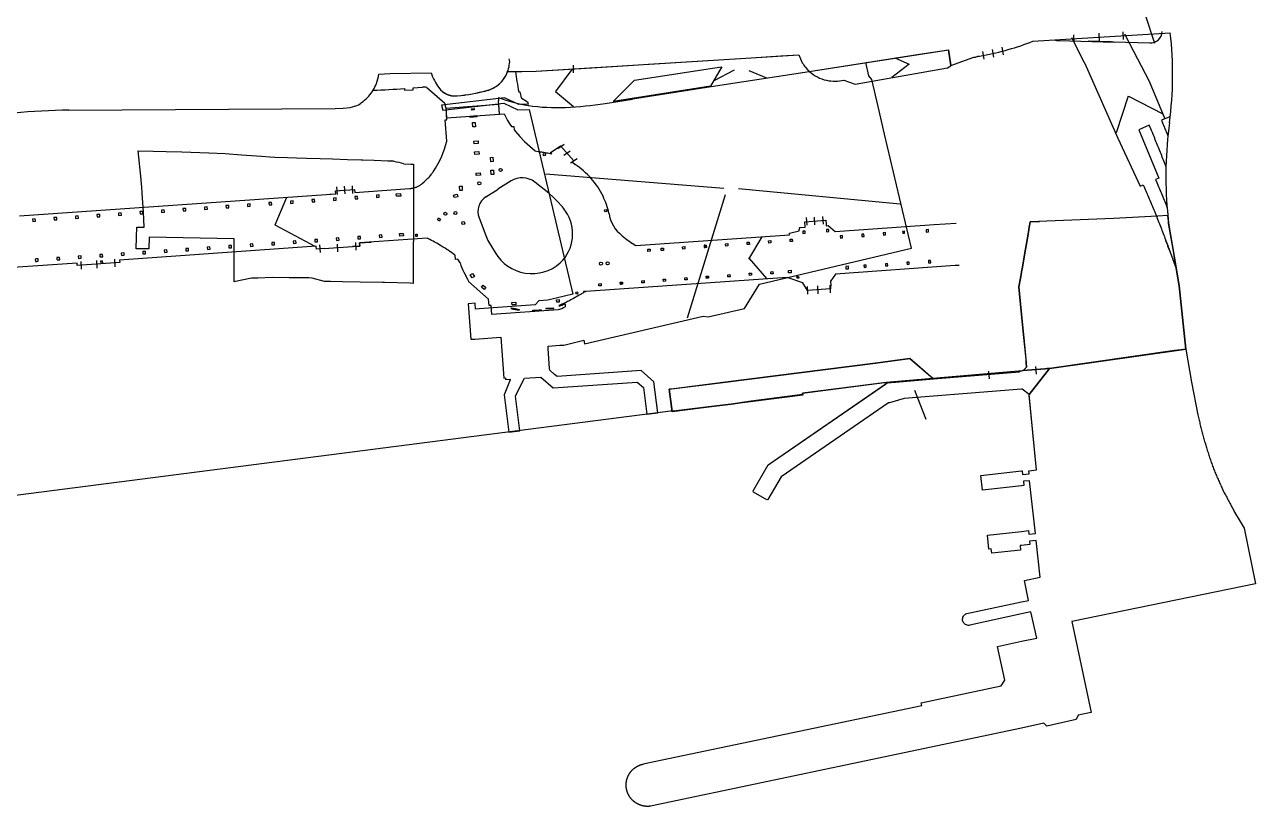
# Model space of a CAD drawing. Extents: x 833948 to 835387, y 817738 to 818666.
# Drawn here: x 834667 to 835387, y 817752 to 818209 of the extents above; entities that cross this region are included whole.
import ezdxf

# ---------------------------------------------------------------- set-up
doc = ezdxf.new("R2010")
doc.units = 0
doc.layers.add('KL6646D_Sht2_dgn', color=7, linetype='Continuous')

msp = doc.modelspace()

# ---------------------------------------------------------------- linework, layer by layer
at = {"layer": 'KL6646D_Sht2_dgn'}
for p, q in [((835322.45, 818214.32), (835327.7, 818198.25)), ((835256.69, 818199.4), (835337.02, 818204.42)), ((835280.86, 818198.7), (835280.59, 818203.19)), ((835295.69, 818199.58), (835295.41, 818204.08)), ((835309.69, 818200.48), (835309.41, 818204.97)), ((835125.91, 818181.81), (835207.27, 818194.47)), ((835207.27, 818194.47), (835208.7, 818185.32)), ((835228.25, 818189.01), (835227.45, 818193.44)), ((835228.25, 818189.01), (835227.45, 818193.44)), ((835233.85, 818190.13), (835233.05, 818194.56)), ((835239.4, 818191.46), (835238.6, 818195.89)), ((834966.12, 818181.87), (835091.81, 818189.75)), ((834988.05, 818181), (834987.98, 818185.5)), ((835091.81, 818189.75), (835119.69, 818191.56)), ((835119.69, 818191.56), (835121.8, 818186.83)), ((835184.29, 818185.97), (835174.09, 818178.18)), ((835184.44, 818185.82), (835176.18, 818189.54)), ((835208.7, 818185.32), (835222.08, 818190.19)), ((835222.08, 818190.19), (835227.49, 818191.16)), ((835224.88, 818190.69), (835222.31, 818189.75)), ((834874.1, 818180.14), (834880.69, 818180.54)), ((834880.69, 818180.54), (834904.74, 818180.91)), ((834949.4, 818181.61), (834966.12, 818181.87)), ((834977.57, 818170.05), (834987.11, 818182.81)), ((835023.76, 818176.59), (835070.56, 818183.87)), ((835073.01, 818181.53), (835068.02, 818173.1)), ((835082.03, 818182.44), (835070.1, 818176.2)), ((835070.56, 818183.87), (835074.79, 818184.53)), ((835074.79, 818184.53), (835073.01, 818181.53)), ((835090.47, 818182.37), (835100.79, 818178.04)), ((835011.14, 818164.25), (835023.76, 818176.59)), ((835068.02, 818173.1), (835011.14, 818164.25)), ((834977.52, 818170.04), (834987.89, 818161.34)), ((835312.43, 818167.25), (835305.35, 818145.81)), ((835312.57, 818167.27), (835332.67, 818156.97)), ((834692.89, 818159.06), (834848.63, 818160.1)), ((834848.63, 818160.1), (834853.23, 818160.2)), ((834853.23, 818160.2), (834857.28, 818160.66)), ((834857.28, 818160.66), (834861.21, 818161.75)), ((835332.52, 818153.56), (835336.63, 818155.22)), ((834978.79, 818136.77), (834982.53, 818139.27)), ((834982.31, 818132.8), (834986.06, 818135.3)), ((834986.31, 818128.33), (834990.05, 818130.83)), ((835075.93, 818113.22), (834971.81, 818121.59)), ((834849.95, 818109.82), (834849.65, 818114.31)), ((834854.4, 818110.13), (834854.11, 818114.62)), ((834859, 818110.44), (834858.7, 818114.93)), ((835084.42, 818113.22), (835179.1, 818104.25)), ((834813.51, 818092.1), (834820.36, 818108.22)), ((835076.68, 818109.65), (835054.56, 818037.37)), ((835335.35, 818100.17), (835335.99, 818092.92)), ((834813.23, 818092.1), (834836.64, 818079.64)), ((835124.55, 818091.74), (835124.28, 818096.23)), ((835129.12, 818092.06), (835128.86, 818096.55)), ((835134.16, 818092.4), (835133.89, 818096.89)), ((835335.99, 818092.92), (835339.29, 818073.77)), ((835090.57, 818071.99), (835098.29, 818084.97)), ((834839.93, 818075.76), (834839.71, 818080.26)), ((834850.13, 818076.28), (834849.91, 818080.77)), ((834860.9, 818077.21), (834860.68, 818081.7)), ((835335.55, 818079.7), (835340.45, 818066.55)), ((834673.33, 818070.6), (834674.03, 818070.65)), ((834674.83, 818072.11), (834673.93, 818072.05)), ((834687.35, 818072.99), (834685.85, 818072.88)), ((834685.95, 818071.49), (834687.44, 818071.59)), ((834700.21, 818066.12), (834699.99, 818070.61)), ((834709.36, 818066.76), (834709.14, 818071.25)), ((834719.92, 818067.49), (834719.7, 818071.98)), ((835090.67, 818072.28), (835100.91, 818060.73)), ((835339.29, 818073.77), (835342.22, 818056.39)), ((835125.11, 818051.4), (835124.89, 818055.9)), ((835131.16, 818051.76), (835130.94, 818056.26)), ((835138.3, 818052.28), (835138.08, 818056.77)), ((835342.22, 818056.39), (835346.04, 818019.36)), ((835346.04, 818019.36), (835266.28, 818008.06)), ((835343.07, 818018.94), (835344.26, 818019.11)), ((835344.26, 818019.11), (835346.04, 818019.36)), ((835266.28, 818008.06), (835343.07, 818018.94)), ((835343.07, 818018.94), (835339.46, 818018.43)), ((835266.28, 818008.06), (835170.78, 817999.88)), ((835231.34, 818002.02), (835230.91, 818006.5)), ((835258.79, 818004.71), (835258.37, 818009.19)), ((835170.78, 817999.88), (835121.93, 817993.58)), ((835122.01, 817992.7), (835091.93, 817988.81)), ((835121.93, 817993.58), (835122.01, 817992.7)), ((835194.28, 817978.21), (835187.59, 817995.12)), ((835046.28, 817983.19), (834552.24, 817919.53)), ((835046.36, 817982.99), (835046.28, 817983.19)), ((835071.87, 817986.22), (835046.36, 817982.99)), ((835080.29, 817987.08), (835071.87, 817986.22)), ((835091.93, 817988.81), (835080.29, 817987.08))]:
    msp.add_line(p, q, dxfattribs=at)
for points in [[(835304.47, 818198.63), (835271.73, 818199.75)], [(835279.26, 818201.62), (835286.47, 818187.4), (835287.81, 818184.77), (835287.81, 818184.77), (835287.82, 818184.74), (835287.83, 818184.72), (835287.83, 818184.72), (835306.39, 818142.81), (835319.34, 818114.61), (835321.25, 818115.43), (835321.6, 818114.6), (835322, 818113.69), (835322.39, 818112.78), (835322.78, 818111.86), (835323.17, 818110.95), (835323.52, 818110.13), (835323.56, 818110.03), (835323.95, 818109.12), (835324.33, 818108.2), (835324.72, 818107.28), (835325.1, 818106.37), (835325.48, 818105.45), (835325.87, 818104.53), (835326.25, 818103.61), (835326.62, 818102.69), (835327, 818101.77), (835327.38, 818100.85), (835327.75, 818099.93), (835328.12, 818099.01), (835328.5, 818098.09), (835328.87, 818097.16), (835329.24, 818096.24), (835329.6, 818095.32), (835329.97, 818094.39), (835330.34, 818093.47), (835330.7, 818092.54), (835331.06, 818091.62), (835331.42, 818090.69), (835331.78, 818089.76), (835332.14, 818088.83), (835332.5, 818087.91), (835332.85, 818086.98), (835333.21, 818086.05), (835333.56, 818085.12), (835333.91, 818084.19), (835334.26, 818083.26), (835334.61, 818082.33), (835334.96, 818081.4), (835335.31, 818080.46), (835335.49, 818079.97), (835335.65, 818079.53), (835336, 818078.6), (835336.34, 818077.67), (835336.48, 818077.28)], [(835288.9, 818199.65), (835302.37, 818199.19), (835303.96, 818199.13), (835325.08, 818198.41)], [(835310.17, 818203.68), (835313.07, 818198.19), (835324.66, 818176.16), (835333.86, 818154.11), (835331.82, 818153.24), (835332.68, 818151.2), (835333.07, 818150.27), (835333.46, 818149.34), (835333.62, 818148.96), (835333.85, 818148.42), (835334.23, 818147.49), (835334.62, 818146.56), (835335, 818145.63), (835335.38, 818144.7), (835335.61, 818144.15)], [(834910.57, 818170.7), (834910.7, 818170.58), (834910.85, 818170.44), (834911.01, 818170.3), (834911.16, 818170.17), (834911.32, 818170.03), (834911.49, 818169.9), (834911.65, 818169.78), (834911.82, 818169.66), (834911.99, 818169.54), (834912.16, 818169.42), (834912.33, 818169.3), (834912.51, 818169.19), (834912.68, 818169.08), (834912.86, 818168.98), (834913.04, 818168.88), (834913.23, 818168.78), (834913.41, 818168.68), (834913.6, 818168.59), (834913.78, 818168.5), (834913.97, 818168.42), (834914.16, 818168.33), (834914.35, 818168.25), (834914.55, 818168.18), (834914.74, 818168.11), (834914.94, 818168.04), (834915.08, 818167.99), (834915.08, 818167.99), (834915.21, 818167.95), (834915.41, 818167.89), (834915.61, 818167.83), (834915.81, 818167.77), (834915.87, 818167.76), (834916.07, 818167.71), (834916.28, 818167.66), (834916.48, 818167.62), (834916.68, 818167.58), (834916.89, 818167.55), (834917.09, 818167.52), (834917.3, 818167.49), (834917.5, 818167.47), (834917.71, 818167.44), (834917.92, 818167.43), (834918.12, 818167.41), (834918.25, 818167.41), (834918.38, 818167.4), (834918.45, 818167.4), (834918.65, 818167.4), (834918.73, 818167.4), (834918.8, 818167.4), (834919, 818167.4), (834919.21, 818167.4), (834919.42, 818167.41), (834919.62, 818167.42), (834919.83, 818167.44), (834920.03, 818167.46), (834922.12, 818167.7), (834924.2, 818167.97), (834925.02, 818168.09), (834926.75, 818168.36), (834928.82, 818168.71), (834930.88, 818169.1), (834932.77, 818169.49), (834934.01, 818169.77), (834934.27, 818169.82), (834934.98, 818169.99), (834936.31, 818170.31), (834937.24, 818170.54), (834937.54, 818170.62), (834937.83, 818170.71), (834938.13, 818170.79), (834938.42, 818170.89), (834938.71, 818170.99), (834938.99, 818171.09), (834939.28, 818171.2), (834939.56, 818171.31), (834939.84, 818171.43), (834940.12, 818171.55), (834940.4, 818171.68), (834940.68, 818171.81), (834940.83, 818171.89), (834940.98, 818171.97), (834941.25, 818172.11), (834941.52, 818172.26), (834941.78, 818172.41), (834942.04, 818172.57), (834942.3, 818172.73), (834942.56, 818172.9), (834942.7, 818172.99), (834942.95, 818173.16), (834943.2, 818173.34), (834943.45, 818173.52), (834943.69, 818173.71), (834943.93, 818173.9), (834944.16, 818174.09), (834944.39, 818174.29), (834944.62, 818174.49), (834944.85, 818174.7), (834945.07, 818174.91), (834945.29, 818175.12), (834945.5, 818175.34), (834945.71, 818175.56), (834945.92, 818175.79), (834946.12, 818176.02), (834946.32, 818176.25), (834946.51, 818176.49), (834946.7, 818176.72), (834946.89, 818176.97), (834947.07, 818177.21), (834947.25, 818177.46), (834947.42, 818177.71), (834947.59, 818177.97), (834947.76, 818178.22), (834947.91, 818178.48), (834948.07, 818178.75), (834948.22, 818179.01), (834948.37, 818179.28), (834948.51, 818179.55), (834948.58, 818179.69), (834948.71, 818179.97), (834948.84, 818180.24), (834948.96, 818180.52), (834949.08, 818180.8), (834949.2, 818181.09), (834949.25, 818181.22), (834949.25, 818181.23), (834949.4, 818181.61), (834949.4, 818181.62), (834951.48, 818181.65), (834966.12, 818181.87), (834998.71, 818183.92), (835031.94, 818186), (835091.81, 818189.75), (835109.16, 818190.8), (835119.69, 818191.56), (835121.8, 818186.83), (835122, 818186.51), (835122.21, 818186.18), (835122.42, 818185.86), (835122.64, 818185.54), (835122.86, 818185.22), (835123.09, 818184.91), (835123.32, 818184.61), (835123.33, 818184.59), (835123.51, 818184.37), (835123.57, 818184.29), (835123.81, 818184), (835124.06, 818183.7), (835124.31, 818183.41), (835124.36, 818183.37), (835124.55, 818183.16), (835124.74, 818182.95), (835125.01, 818182.68), (835125.18, 818182.5), (835125.45, 818182.23), (835125.73, 818181.97), (835125.91, 818181.81), (835163.02, 818187.59), (835190.26, 818191.82), (835207.27, 818194.47), (835208.7, 818185.32)], [(835146.15, 818176.66), (835152.67, 818174.27), (835206.81, 818183.93), (835208.75, 818185.02), (835208.7, 818185.32), (835208.7, 818185.32), (835207.28, 818194.41)], [(834957.29, 818166.37), (834961.06, 818164.03), (834961.41, 818162.55), (834956.07, 818162.33), (834947.7, 818166.29), (834910.78, 818162.09), (834911.53, 818159.15), (834947.19, 818163.21), (834955.46, 818159.3), (834962.11, 818159.58), (834987.59, 818051.45), (834972.95, 818047.99), (834967.66, 818047.62), (834965.52, 818045.17), (834932.91, 818042.89), (834930.7, 818042.74), (834930.46, 818046.13), (834926.47, 818045.85), (834927.92, 818025.1), (834930.32, 818025.17), (834945.49, 818026.23), (834947.15, 818002.43), (834948.15, 818002.5), (834948.22, 818001.51), (834951, 818001.7), (834950.89, 818001.44), (834947.37, 817992.68), (834950.15, 817970.8), (834956.6, 817971.63), (834954.03, 817991.84), (834957.27, 817998.19), (834959.36, 818002.29), (834968.85, 818002.95), (834976.13, 817996.61), (835025.23, 818000.05), (835028.9, 817996.86), (835030.88, 817981.2), (835037.33, 817982.03), (835035.04, 818000.14), (835027.47, 818006.73), (834978.36, 818003.29), (834976.95, 818004.52), (834974.09, 818007.01), (834974.01, 818008.08), (834973.19, 818019.76), (834973.1, 818021.09), (834979.94, 818021.57), (834981.44, 818021.67), (834982.26, 818021.73), (834993.95, 818024.48), (834994.45, 818022.35), (835063.74, 818038.68), (835066.74, 818038.16), (835087.94, 818043.15), (835096.71, 818057.33), (835185.69, 818078.3), (835169.94, 818145.15), (835166.16, 818161.19), (835162.44, 818176.96), (835160.74, 818179.26), (835158.93, 818186.95)], [(834954.02, 818181.68), (834954.02, 818181.68)], [(835006.51, 818163.02), (835022.53, 818165.52), (835022.49, 818165.71), (835068.48, 818172.87), (835125.91, 818181.81)], [(834889.15, 818171.74), (834889.22, 818170.75), (834894.21, 818171.08), (834894.14, 818172.08), (834899.65, 818172.47)], [(834902.27, 818172.4), (834912.82, 818163.24)], [(835146.15, 818176.66), (835146.18, 818176.64)], [(834913.26, 818160.65), (834913.66, 818154.63), (834944.7, 818156.69), (834944.18, 818164.47)], [(834955.92, 818169.78), (834956.6, 818169.91)], [(834663.92, 818097.31), (834848.95, 818110.25), (834848.82, 818111.99), (834859.9, 818112.77), (834860.02, 818111.02), (834892.15, 818113.27), (834892.54, 818113.3), (834893.06, 818113.36), (834893.3, 818113.39), (834893.84, 818113.48), (834894.2, 818113.56), (834894.5, 818113.63), (834894.86, 818113.73), (834895.29, 818113.85), (834895.74, 818114), (834896.13, 818114.15), (834896.37, 818114.25), (834896.77, 818114.43), (834897.2, 818114.63), (834897.52, 818114.8), (834897.84, 818114.98), (834898.08, 818115.12), (834898.42, 818115.33), (834898.75, 818115.55), (834899.15, 818115.84), (834899.17, 818115.85), (834899.55, 818116.15), (834900.74, 818117.17), (834902.09, 818118.57), (834902.87, 818119.33), (834903.29, 818119.76), (834903.69, 818120.2), (834904.09, 818120.65), (834904.48, 818121.11), (834904.86, 818121.58), (834905.22, 818122.05), (834905.65, 818122.62), (834906, 818123.11), (834906.3, 818123.55), (834906.75, 818124.23), (834907.32, 818125.19), (834908.91, 818127.86), (834910.72, 818131.57), (834911.83, 818134.32), (834912.51, 818136.27), (834913.16, 818138.42), (834913.83, 818141), (834912.97, 818153.36), (834913.96, 818153.43), (834913.45, 818160.26), (834944.11, 818162.53), (834944.5, 818156.68), (834947.39, 818156.88), (834949.4, 818153.14), (834950.76, 818150.97), (834951.81, 818149.47), (834953.06, 818149.55), (834953.19, 818147.64), (834954.01, 818146.61), (834956.59, 818143.66), (834959.41, 818140.78), (834962.42, 818138), (834965.52, 818135.4), (834967.24, 818134.87), (834967.72, 818134.82), (834968.55, 818134.74), (834969.31, 818134.65), (834969.88, 818134.57), (834970.66, 818134.45), (834971.36, 818134.34), (834972.07, 818134.21), (834972.83, 818134.05), (834973.47, 818133.92), (834974.35, 818133.72), (834975.14, 818133.52), (834975.24, 818134.01), (834974.8, 818134.12), (834974.42, 818134.21), (834980.43, 818138.22), (834988.24, 818129.53), (834987.47, 818128.65), (834988.93, 818127.38)], [(834961.56, 818161.93), (834961.58, 818161.82)], [(835334.5, 818126.1), (835334.16, 818126.99), (835333.8, 818127.92), (835333.44, 818128.84), (835333.07, 818129.77), (835332.71, 818130.7), (835332.35, 818131.62), (835331.98, 818132.55), (835331.61, 818133.47), (835331.25, 818134.4), (835330.88, 818135.32), (835330.51, 818136.25), (835330.13, 818137.17), (835329.76, 818138.09), (835329.39, 818139.01), (835329.01, 818139.94), (835328.64, 818140.86), (835328.26, 818141.78), (835327.88, 818142.7), (835327.5, 818143.62), (835327.12, 818144.54), (835326.74, 818145.46), (835326.52, 818145.99), (835326.36, 818146.38), (835325.97, 818147.29), (835325.59, 818148.21), (835324.73, 818150.24), (835318.66, 818147.66), (835330.35, 818119.36), (835328.31, 818118.49), (835329.07, 818116.74), (835329.47, 818115.81), (835329.86, 818114.89), (835330.26, 818113.96), (835330.61, 818113.13), (835330.65, 818113.04), (835331.04, 818112.11), (835331.43, 818111.19), (835331.82, 818110.26), (835332.21, 818109.33), (835332.6, 818108.4), (835332.98, 818107.48), (835333.36, 818106.55), (835333.75, 818105.62), (835334.13, 818104.69), (835334.51, 818103.76), (835334.89, 818102.82), (835335.23, 818101.97)], [(834735.45, 818114.7), (834735.39, 818115.71), (834735.2, 818118.6), (834733.47, 818135.27), (834742.08, 818135.05), (834749.67, 818134.85), (834758.84, 818134.65), (834774.66, 818134.21), (834784.22, 818133.66), (834793.81, 818132.96), (834805.6, 818132.1), (834810.44, 818131.82), (834813.38, 818131.67), (834820.73, 818131.44), (834826.08, 818131.24), (834831.88, 818131.05), (834839.84, 818130.79), (834847.05, 818130.58), (834855.79, 818130.28), (834863.79, 818130.03), (834864.75, 818130), (834871.33, 818129.79), (834879.38, 818129.53), (834881.29, 818129.44)], [(834888.78, 818127.63), (834892.92, 818127.59), (834894.5, 818127.57), (834894.5, 818127.57), (834894.44, 818106.56), (834894.29, 818057.78), (834892.41, 818057.83), (834877.52, 818058.21), (834876.35, 818058.24), (834863.3, 818058.57), (834852.88, 818058.75), (834845.88, 818058.86), (834845.88, 818058.86), (834842.45, 818058.92), (834835.16, 818060.76), (834833.25, 818061.01), (834822.46, 818061.1), (834821.78, 818061.11)], [(834821.78, 818061.11), (834811.68, 818061.2), (834803.45, 818060.89), (834802.45, 818060.88), (834799.6, 818060.87), (834790.33, 818058.8), (834789.48, 818058.78), (834789.48, 818059.15), (834789.52, 818083.82), (834739.79, 818084.74), (834739.65, 818077.9), (834732.27, 818078.05), (834732.41, 818084.88), (834732.51, 818090.69), (834736.99, 818090.71), (834736.41, 818099.62), (834735.73, 818110.29), (834735.45, 818114.7)], [(834951.51, 818117.75), (834943.73, 818112.87), (834943.84, 818112.7), (834936.78, 818108.27), (834936.68, 818108.44)], [(834980.85, 818103.29), (834979, 818105.34), (834976.06, 818108.25), (834973.58, 818110.48), (834965.29, 818117.02)], [(834845.55, 818110.01), (834848.95, 818110.25), (834848.82, 818111.99), (834853.23, 818112.3)], [(834932.73, 818096.17), (834936.66, 818085.77), (834937.93, 818082.87), (834942.15, 818075.76)], [(835020.3, 818082.6), (835022.18, 818081.33), (835022.21, 818081.39), (835024.48, 818079.97), (835114.39, 818086.25), (835114.35, 818087.22), (835119.96, 818088.55), (835119.89, 818089.59), (835120.29, 818089.62), (835120.23, 818090.42), (835123.43, 818090.64), (835123.2, 818093.88), (835135.57, 818094.75), (835135.72, 818092.55), (835135.8, 818091.51), (835136.93, 818091.59), (835141.07, 818088.12), (835198.84, 818092.15), (835211.87, 818093.07)], [(835329.5, 818097.1), (835303.9, 818095.81), (835255.05, 818093.76), (835254.68, 818091.44), (835254.56, 818090.78), (835254.31, 818089.34), (835253.61, 818085.41), (835252.29, 818077.8), (835250.29, 818066.37), (835250, 818064.54), (835249.94, 818064.14), (835249.33, 818060.85), (835248.37, 818055.7), (835248.78, 818051.67), (835250, 818039.53), (835251.17, 818027.86), (835252.82, 818011.51), (835252.9, 818008.75), (835251.01, 818006.82), (835263.59, 818007.84), (835266.28, 818008.06), (835266.41, 818008.08), (835336, 818017.93), (835343.07, 818018.94), (835343.07, 818018.94), (835343.79, 818019.04), (835344.23, 818019.1), (835346.04, 818019.36), (835346.04, 818019.36), (835342.22, 818056.39), (835339.29, 818073.77), (835339.19, 818074.36), (835336, 818092.92), (835335.9, 818093.99), (835335.73, 818095.9), (835335.65, 818097.32), (835335.64, 818097.41)], [(835254.28, 818089.17), (835254.31, 818089.34), (835254.56, 818090.78), (835254.68, 818091.44), (835255.05, 818093.76), (835260.46, 818093.99)], [(835335.64, 818097.41), (835335.64, 818097.41), (835335.62, 818097.4), (835329.5, 818097.1)], [(835329.55, 818096.67), (835329.5, 818097.1)], [(834902.33, 818084.21), (834862.83, 818081.45), (834862.96, 818079.58), (834858.8, 818079.29), (834858.82, 818079.09), (834842.25, 818077.94), (834842.24, 818078.13), (834837.63, 818077.81), (834837.51, 818079.48), (834722.54, 818071.44), (834722.65, 818069.92), (834697.75, 818068.18), (834697.64, 818069.7), (834645.68, 818066.07), (834645.41, 818069.94)], [(834921.62, 818069.71), (834920.35, 818071.87), (834918.9, 818071.76), (834918.72, 818074.38), (834918.33, 818074.57), (834917.65, 818075.07), (834916.71, 818075.75), (834915.64, 818076.5), (834914.73, 818077.12), (834913.99, 818077.61), (834912.93, 818078.3), (834912.23, 818078.74), (834911.43, 818079.24), (834910.19, 818079.99), (834909.27, 818080.53), (834908.4, 818081.02), (834908.06, 818081.23), (834908.05, 818081.22), (834907.64, 818081.45), (834906.66, 818081.98), (834905.85, 818082.41), (834904.88, 818082.91), (834903.91, 818083.4), (834902.33, 818084.21)], [(835252.63, 818013.39), (835251.17, 818027.86), (835250, 818039.53), (835248.78, 818051.67), (835248.37, 818055.7), (835249.33, 818060.85), (835249.94, 818064.14), (835250, 818064.54), (835250.29, 818066.37), (835252.29, 818077.8), (835253.61, 818085.41), (835254.28, 818089.17)], [(834859.14, 818079.32), (834862.96, 818079.58), (834862.83, 818081.45), (834869.56, 818081.92)], [(835336.48, 818077.28), (835336.34, 818077.67), (835336, 818078.6), (835335.65, 818079.53), (835335.49, 818079.97), (835335.31, 818080.46), (835334.96, 818081.4), (835334.61, 818082.33), (835334.46, 818082.73)], [(834673.93, 818072.05), (834673.23, 818072), (834673.33, 818070.6)], [(834674.03, 818070.65), (834674.92, 818070.72), (834674.83, 818072.11)], [(834685.85, 818072.88), (834685.8, 818072.88), (834685.9, 818071.48)], [(834687.44, 818071.59), (834687.49, 818071.59), (834687.4, 818072.99), (834687.35, 818072.99)], [(835213.6, 818068.33), (835211.11, 818068.15), (835141.26, 818063.27), (835138.43, 818059.31), (835138.25, 818059.3), (835138.46, 818056.31), (835138.26, 818056.29), (835138.38, 818054.55), (835124.93, 818053.61), (835122.12, 818058.17), (835113.04, 818061.3), (834995.25, 818053.06), (834994.66, 818052.73), (834994.63, 818053.12), (834993.83, 818053.06), (834993.88, 818052.31), (834991.28, 818050.86), (834987.92, 818049), (834987.52, 818048.78), (834987.11, 818048.53), (834986.49, 818048.17), (834985.82, 818047.79), (834985.18, 818047.45), (834984.51, 818047.1), (834983.83, 818046.76), (834983.13, 818046.43), (834982.44, 818046.11), (834981.73, 818045.8), (834981.13, 818045.54), (834980.43, 818045.26), (834979.47, 818044.89), (834979.64, 818044.43)], [(834979.03, 818042.4), (834940.19, 818039.57), (834939.82, 818044.92), (834938.63, 818044.84), (834938.37, 818048.51), (834926.62, 818058.98)], [(834951.5, 818043.57), (834951.4, 818043.08)], [(834956.3, 818042.06), (834956.4, 818042.55)], [(834964.16, 818041.53), (834964.13, 818042.03)], [(834969.12, 818042.38), (834969.15, 818041.88)], [(834983.06, 818045.84), (834983.19, 818044.03)], [(835346.04, 818019.36), (835349.49, 818000), (835353.18, 817980.81), (835353.35, 817980.06), (835353.52, 817979.32), (835353.69, 817978.58), (835353.86, 817977.84), (835354.03, 817977.1), (835354.21, 817976.36), (835354.39, 817975.62), (835354.57, 817974.88), (835354.75, 817974.14), (835354.94, 817973.4), (835355.12, 817972.66), (835355.31, 817971.93), (835355.5, 817971.19), (835355.7, 817970.46), (835355.89, 817969.72), (835356.09, 817968.99), (835356.29, 817968.25), (835356.49, 817967.52), (835356.7, 817966.79), (835356.91, 817966.05), (835357.12, 817965.32), (835357.33, 817964.59), (835357.74, 817963.19), (835357.95, 817962.46), (835358.17, 817961.73), (835358.39, 817961), (835358.62, 817960.27), (835358.85, 817959.55), (835359.08, 817958.82), (835359.31, 817958.1), (835359.54, 817957.37), (835359.78, 817956.65), (835360.02, 817955.93), (835360.27, 817955.21), (835360.52, 817954.49), (835360.77, 817953.77), (835361.02, 817953.05), (835361.27, 817952.34), (835361.53, 817951.62), (835361.79, 817950.91), (835362.06, 817950.19), (835362.32, 817949.48), (835362.84, 817948.13), (835363.13, 817947.42), (835363.42, 817946.72), (835363.71, 817946.02), (835364.01, 817945.32), (835364.31, 817944.62), (835364.61, 817943.92), (835364.92, 817943.22), (835365.22, 817942.53), (835365.53, 817941.83), (835365.84, 817941.14), (835366.16, 817940.44), (835366.48, 817939.75), (835366.8, 817939.06), (835367.12, 817938.37), (835367.44, 817937.68), (835367.77, 817936.99), (835368.23, 817936.03), (835368.58, 817935.36), (835368.93, 817934.68), (835369.28, 817934.01), (835369.64, 817933.33), (835369.99, 817932.66), (835370.35, 817931.99), (835370.7, 817931.31), (835371.06, 817930.64), (835371.42, 817929.97), (835371.78, 817929.3), (835372.14, 817928.63), (835372.5, 817927.96), (835372.86, 817927.29), (835373.23, 817926.62), (835373.59, 817925.95), (835373.96, 817925.29), (835374.64, 817924.04), (835377.95, 817918.5), (835380.22, 817914.68), (835386.78, 817881.95), (835279.48, 817859.96), (835290.65, 817806.8), (835283.22, 817805.26), (835282.06, 817802.62), (835264.76, 817798.84), (835263.08, 817800.49), (835250, 817797.7), (835032.94, 817751.97), (835032.82, 817751.96), (835032.71, 817751.95), (835032.59, 817751.93), (835032.48, 817751.92), (835032.36, 817751.91), (835032.24, 817751.9), (835032.13, 817751.89), (835032.01, 817751.89), (835031.89, 817751.88), (835031.78, 817751.88), (835031.66, 817751.87), (835031.55, 817751.87), (835031.43, 817751.87), (835031.31, 817751.87), (835031.2, 817751.87), (835031.08, 817751.87), (835030.96, 817751.87), (835030.85, 817751.87), (835030.73, 817751.88), (835030.62, 817751.88), (835030.5, 817751.89), (835030.38, 817751.9), (835030.27, 817751.91), (835030.15, 817751.92), (835030.04, 817751.93), (835029.92, 817751.94), (835029.8, 817751.96), (835029.69, 817751.97), (835029.57, 817751.98), (835029.46, 817752), (835029.34, 817752.02), (835029.23, 817752.04), (835029.11, 817752.06), (835029, 817752.08), (835028.89, 817752.1), (835028.77, 817752.12), (835028.66, 817752.15), (835028.54, 817752.17), (835028.43, 817752.2), (835028.32, 817752.22), (835028.2, 817752.25), (835028.09, 817752.28), (835027.98, 817752.31), (835027.87, 817752.34), (835027.75, 817752.38), (835027.64, 817752.41), (835027.53, 817752.45), (835027.42, 817752.48), (835027.31, 817752.52), (835027.2, 817752.55), (835027.09, 817752.59), (835026.98, 817752.63), (835026.87, 817752.67), (835026.77, 817752.71), (835026.66, 817752.76), (835026.55, 817752.8), (835026.44, 817752.85), (835026.33, 817752.89), (835026.23, 817752.94), (835026.12, 817752.98), (835026.02, 817753.03), (835025.91, 817753.08), (835025.8, 817753.13), (835025.7, 817753.19), (835025.6, 817753.24), (835025.49, 817753.29), (835025.39, 817753.35), (835025.29, 817753.4), (835025.19, 817753.46), (835025.09, 817753.51), (835024.98, 817753.57), (835024.88, 817753.63), (835024.79, 817753.69), (835024.68, 817753.75), (835024.59, 817753.81), (835024.49, 817753.88), (835024.39, 817753.94), (835024.29, 817754), (835024.2, 817754.07), (835024.1, 817754.14), (835024.01, 817754.2), (835023.91, 817754.27), (835023.82, 817754.34), (835023.73, 817754.41), (835023.63, 817754.48), (835023.54, 817754.55), (835023.45, 817754.63), (835023.36, 817754.7), (835023.27, 817754.77), (835023.18, 817754.85), (835023.09, 817754.92), (835023.01, 817755), (835022.92, 817755.08), (835022.83, 817755.15), (835022.75, 817755.23), (835022.66, 817755.31), (835022.58, 817755.39), (835022.5, 817755.47), (835022.41, 817755.56), (835022.33, 817755.64), (835022.25, 817755.72), (835022.17, 817755.81), (835022.09, 817755.89), (835022.01, 817755.98), (835021.93, 817756.06), (835021.86, 817756.15), (835021.78, 817756.24), (835021.71, 817756.33), (835021.63, 817756.42), (835021.56, 817756.51), (835021.49, 817756.6), (835021.41, 817756.69), (835021.34, 817756.78), (835021.27, 817756.88), (835021.2, 817756.97), (835021.14, 817757.06), (835021.07, 817757.16), (835021, 817757.25), (835020.93, 817757.35), (835020.87, 817757.45), (835020.8, 817757.54), (835020.74, 817757.64), (835020.68, 817757.74), (835020.62, 817757.84), (835020.56, 817757.94), (835020.5, 817758.04), (835020.44, 817758.14), (835020.38, 817758.24), (835020.33, 817758.34), (835020.27, 817758.44), (835020.22, 817758.54), (835020.16, 817758.65), (835020.11, 817758.75), (835020.06, 817758.85), (835020.01, 817758.96), (835019.96, 817759.06), (835019.91, 817759.17), (835019.86, 817759.27), (835019.81, 817759.38), (835019.77, 817759.49), (835019.72, 817759.59), (835019.68, 817759.7), (835019.64, 817759.81), (835019.59, 817759.92), (835019.55, 817760.03), (835019.52, 817760.14), (835019.48, 817760.25), (835019.44, 817760.36), (835019.4, 817760.47), (835019.36, 817760.58), (835019.33, 817760.69), (835019.3, 817760.8), (835019.26, 817760.91), (835019.23, 817761.02), (835019.2, 817761.13), (835019.17, 817761.25), (835019.14, 817761.36), (835019.12, 817761.47), (835019.09, 817761.59), (835019.06, 817761.7), (835019.04, 817761.81), (835019.02, 817761.93), (835018.99, 817762.04), (835018.97, 817762.15), (835018.95, 817762.27), (835018.93, 817762.38), (835018.91, 817762.5), (835018.9, 817762.61), (835018.88, 817762.73), (835018.87, 817762.84), (835018.86, 817762.96), (835018.84, 817763.07), (835018.83, 817763.19), (835018.82, 817763.3), (835018.81, 817763.42), (835018.8, 817763.54), (835018.8, 817763.65), (835018.79, 817763.77), (835018.79, 817763.88), (835018.78, 817764), (835018.78, 817764.12), (835018.78, 817764.23), (835018.77, 817764.35), (835018.78, 817764.46), (835018.78, 817764.58), (835018.78, 817764.7), (835018.78, 817764.81), (835018.79, 817764.93), (835018.79, 817765.05), (835018.8, 817765.16), (835018.81, 817765.28), (835018.82, 817765.39), (835018.83, 817765.51), (835018.84, 817765.63), (835018.85, 817765.74), (835018.86, 817765.86), (835018.88, 817765.97), (835018.89, 817766.09), (835018.91, 817766.2), (835018.93, 817766.32), (835018.95, 817766.43), (835018.97, 817766.54), (835018.99, 817766.66), (835019.01, 817766.77), (835019.03, 817766.89), (835019.05, 817767), (835019.08, 817767.12), (835019.11, 817767.23), (835019.14, 817767.34), (835019.16, 817767.45), (835019.19, 817767.57), (835019.22, 817767.68), (835019.25, 817767.79), (835019.29, 817767.9), (835019.32, 817768.01), (835019.36, 817768.12), (835019.39, 817768.23), (835019.43, 817768.34), (835019.46, 817768.46), (835019.5, 817768.56), (835019.54, 817768.67), (835019.58, 817768.78), (835019.63, 817768.89), (835019.67, 817769), (835019.71, 817769.11), (835019.75, 817769.21), (835019.8, 817769.32), (835019.85, 817769.43), (835019.89, 817769.53), (835019.95, 817769.64), (835019.99, 817769.74), (835020.04, 817769.85), (835020.1, 817769.95), (835020.15, 817770.05), (835020.2, 817770.16), (835020.26, 817770.26), (835020.31, 817770.36), (835020.37, 817770.46), (835020.43, 817770.57), (835020.48, 817770.67), (835020.54, 817770.77), (835020.6, 817770.87), (835020.66, 817770.96), (835020.73, 817771.06), (835020.79, 817771.16), (835020.85, 817771.26), (835020.92, 817771.36), (835020.98, 817771.45), (835021.05, 817771.55), (835021.12, 817771.64), (835021.18, 817771.73), (835021.25, 817771.83), (835021.32, 817771.92), (835021.39, 817772.01), (835021.46, 817772.11), (835021.54, 817772.2), (835021.61, 817772.29), (835021.69, 817772.38), (835021.76, 817772.46), (835021.84, 817772.55), (835021.91, 817772.64), (835021.99, 817772.73), (835022.07, 817772.81), (835022.15, 817772.9), (835022.23, 817772.98), (835022.31, 817773.07), (835022.39, 817773.15), (835022.47, 817773.23), (835022.55, 817773.31), (835022.64, 817773.39), (835022.72, 817773.47), (835022.81, 817773.55), (835022.89, 817773.63), (835022.98, 817773.71), (835023.07, 817773.79), (835023.16, 817773.86), (835023.25, 817773.94), (835023.34, 817774.01), (835023.43, 817774.08), (835023.52, 817774.16), (835023.61, 817774.23), (835023.7, 817774.3), (835023.79, 817774.37), (835023.89, 817774.44), (835023.98, 817774.51), (835024.07, 817774.57), (835024.17, 817774.64), (835024.27, 817774.71), (835024.36, 817774.77), (835024.46, 817774.83), (835024.56, 817774.9), (835024.66, 817774.96), (835024.75, 817775.02), (835024.86, 817775.08), (835024.95, 817775.14), (835025.05, 817775.2), (835025.16, 817775.26), (835025.26, 817775.31), (835025.36, 817775.37), (835025.46, 817775.42), (835025.57, 817775.47), (835025.67, 817775.53), (835025.77, 817775.58), (835025.88, 817775.63), (835025.98, 817775.68), (835026.09, 817775.73), (835026.2, 817775.78), (835026.3, 817775.82), (835026.41, 817775.87), (835026.52, 817775.91), (835026.63, 817775.96), (835026.73, 817776), (835026.84, 817776.04), (835026.95, 817776.08), (835027.06, 817776.12), (835027.17, 817776.16), (835027.28, 817776.2), (835027.39, 817776.24), (835027.5, 817776.27), (835027.61, 817776.31), (835027.72, 817776.34), (835027.84, 817776.37), (835027.95, 817776.4), (835028.06, 817776.43), (835028.17, 817776.46), (835028.29, 817776.49), (835028.4, 817776.52), (835028.51, 817776.54), (835028.63, 817776.57), (835028.81, 817776.61), (835029.65, 817776.88), (835030.69, 817777.13), (835031.41, 817777.25), (835191.62, 817810.88), (835191.29, 817812.36), (835238.04, 817822.31), (835240.17, 817825.75), (835235.88, 817845.44), (835250, 817848.44), (835258.9, 817850.25), (835255.54, 817865.71), (835250, 817864.47), (835219.75, 817857.81), (835219.25, 817857.75), (835218.74, 817857.76), (835218.24, 817857.84), (835217.76, 817857.99), (835217.3, 817858.21), (835216.88, 817858.49), (835216.5, 817858.83), (835216.18, 817859.22), (835215.91, 817859.66), (835215.71, 817860.12), (835215.58, 817860.61), (835215.52, 817861.12), (835215.53, 817861.62), (835215.61, 817862.12), (835215.77, 817862.61), (835215.99, 817863.06), (835216.28, 817863.48), (835216.62, 817863.86), (835217.01, 817864.18), (835217.45, 817864.44), (835217.94, 817864.65), (835250, 817871.5), (835254.05, 817872.39), (835251.74, 817883.98), (835260.83, 817885.89), (835258.52, 817907.35), (835254.73, 817906.99), (835254.95, 817905.04), (835250, 817904.48), (835249.3, 817904.38), (835249.48, 817901.72), (835232.59, 817899.89), (835232.27, 817902.48), (835230.93, 817902.37), (835230.04, 817910.54), (835250, 817912.72), (835254.05, 817913.15), (835254.24, 817911.19), (835258.11, 817911.46), (835254.73, 817942.38), (835251.16, 817942), (835251.43, 817939.48), (835250, 817939.36), (835227.24, 817936.89), (835226.3, 817945.45), (835250, 817948.07), (835250.45, 817948.11), (835250.66, 817945.95), (835254.4, 817946.37), (835254.22, 817948.09), (835258.82, 817948.69), (835254.52, 817992.41)], [(835251.01, 818006.82), (835252.9, 818008.75), (835252.82, 818011.51), (835252.63, 818013.39)], [(835339.46, 818018.43), (835266.41, 818008.08), (835266.28, 818008.06), (835265.08, 818007.96)], [(835266.28, 818008.06), (835260.07, 818000), (835254.49, 817992.7), (835250.38, 817995.98), (835250, 817995.96), (835181.31, 817990.45), (835172.75, 817987.96), (835172.28, 817987.82), (835109.41, 817944.66), (835101.72, 817931.35), (835101.04, 817931.17), (835093.25, 817935.67), (835093.06, 817936.35), (835101.88, 817951.62), (835170.41, 817998.92)], [(835265.08, 818007.96), (835263.59, 818007.84), (835251.01, 818006.82)], [(835254.52, 817992.41), (835254.49, 817992.7), (835260.07, 818000), (835266.28, 818008.06)]]:
    msp.add_lwpolyline(points, dxfattribs=at)
for points in [[(834927.42, 818155.68), (834931.41, 818155.96), (834931.47, 818155.16), (834927.48, 818154.88)], [(834929.82, 818160.01), (834929.87, 818159.22), (834928.48, 818159.12), (834928.42, 818159.92)], [(834928.94, 818151.82), (834930.43, 818151.92), (834930.61, 818149.43), (834929.11, 818149.32)], [(834932.19, 818141.15), (834932.29, 818139.66), (834929.8, 818139.48), (834929.69, 818140.98)], [(834932.62, 818134.92), (834932.73, 818133.42), (834930.23, 818133.25), (834930.13, 818134.74)], [(834939.38, 818131.43), (834940.88, 818131.54), (834941.05, 818129.04), (834939.56, 818128.94)], [(834933.49, 818122.5), (834933.6, 818121), (834931.1, 818120.83), (834931, 818122.32)], [(834939.71, 818123.94), (834941.2, 818124.04), (834941.38, 818121.55), (834939.88, 818121.44)], [(834921.28, 818114.55), (834922.78, 818114.65), (834922.95, 818112.16), (834921.46, 818112.05)], [(834822.52, 818104.54), (834824.12, 818104.65), (834824.02, 818106.05), (834822.43, 818105.94)], [(834835.09, 818105.42), (834836.69, 818105.53), (834836.59, 818106.93), (834835, 818106.82)], [(834847.66, 818106.3), (834849.26, 818106.41), (834849.16, 818107.81), (834847.57, 818107.7)], [(834860.23, 818107.18), (834861.83, 818107.29), (834861.73, 818108.69), (834860.14, 818108.57)], [(834872.8, 818108.06), (834874.4, 818108.17), (834874.3, 818109.56), (834872.7, 818109.45)], [(834886.82, 818110.39), (834886.93, 818108.89), (834884.43, 818108.72), (834884.33, 818110.22)], [(834919.98, 818109.88), (834920.26, 818108.41), (834918.11, 818107.99), (834917.82, 818109.46)], [(834721.97, 818097.51), (834723.57, 818097.62), (834723.47, 818099.02), (834721.87, 818098.91)], [(834734.54, 818098.39), (834736.14, 818098.5), (834736.04, 818099.9), (834734.44, 818099.79)], [(834747.11, 818099.27), (834748.7, 818099.38), (834748.61, 818100.78), (834747.01, 818100.67)], [(834759.68, 818100.15), (834761.27, 818100.26), (834761.18, 818101.66), (834759.58, 818101.54)], [(834772.25, 818101.03), (834773.84, 818101.14), (834773.75, 818102.54), (834772.15, 818102.42)], [(834784.82, 818101.91), (834786.41, 818102.02), (834786.32, 818103.41), (834784.72, 818103.3)], [(834797.39, 818102.78), (834798.98, 818102.9), (834798.88, 818104.29), (834797.29, 818104.18)], [(834809.96, 818103.66), (834811.55, 818103.77), (834811.45, 818105.17), (834809.86, 818105.06)], [(834671.69, 818094), (834673.29, 818094.11), (834673.19, 818095.51), (834671.6, 818095.39)], [(834684.26, 818094.88), (834685.86, 818094.99), (834685.76, 818096.38), (834684.16, 818096.27)], [(834696.83, 818095.75), (834698.43, 818095.87), (834698.33, 818097.26), (834696.73, 818097.15)], [(834709.4, 818096.63), (834711, 818096.75), (834710.9, 818098.14), (834709.3, 818098.03)], [(834908.37, 818094.99), (834908.94, 818096.07), (834910.17, 818095.36), (834909.6, 818094.27)], [(834849.3, 818082.91), (834850.89, 818083.02), (834850.8, 818084.41), (834849.2, 818084.3)], [(834861.87, 818083.78), (834863.46, 818083.9), (834863.37, 818085.29), (834861.77, 818085.18)], [(834874.44, 818084.66), (834876.03, 818084.78), (834875.94, 818086.17), (834874.34, 818086.06)], [(834888.56, 818085.55), (834886.37, 818085.4), (834886.26, 818086.89), (834888.46, 818087.05)], [(834895.75, 818086.6), (834896.55, 818086.66), (834896.65, 818085.26), (834895.85, 818085.21)], [(835123.38, 818088.38), (835122.09, 818088.29), (835122.18, 818087), (835123.47, 818087.09)], [(835137.25, 818089.35), (835135.95, 818089.26), (835136.04, 818087.96), (835137.34, 818088.06)], [(835145.27, 818085.7), (835143.98, 818085.61), (835144.07, 818084.32), (835145.36, 818084.41)], [(835157.84, 818086.58), (835156.55, 818086.49), (835156.64, 818085.19), (835157.93, 818085.28)], [(835170.41, 818087.46), (835169.12, 818087.37), (835169.21, 818086.07), (835170.5, 818086.16)], [(835180.54, 818087.07), (835181.64, 818087.14), (835181.56, 818088.24), (835180.46, 818088.16)], [(835194.32, 818087.83), (835195.62, 818087.92), (835195.53, 818089.22), (835194.23, 818089.13)], [(834748.74, 818075.88), (834750.34, 818075.99), (834750.24, 818077.38), (834748.65, 818077.27)], [(834761.31, 818076.76), (834762.91, 818076.87), (834762.81, 818078.26), (834761.22, 818078.15)], [(834773.88, 818077.63), (834775.48, 818077.75), (834775.38, 818079.14), (834773.79, 818079.03)], [(834786.45, 818078.51), (834788.05, 818078.62), (834787.95, 818080.02), (834786.35, 818079.91)], [(834799.02, 818079.39), (834800.62, 818079.5), (834800.52, 818080.9), (834798.92, 818080.79)], [(834811.59, 818080.27), (834813.19, 818080.38), (834813.09, 818081.78), (834811.49, 818081.67)], [(834824.16, 818081.15), (834825.76, 818081.26), (834825.66, 818082.66), (834824.06, 818082.55)], [(834836.73, 818082.03), (834838.33, 818082.14), (834838.23, 818083.54), (834836.63, 818083.42)], [(835032.76, 818077.84), (835032.85, 818076.54), (835031.55, 818076.45), (835031.46, 818077.75)], [(835039.23, 818078.29), (835040.53, 818078.38), (835040.62, 818077.08), (835039.32, 818076.99)], [(835051.8, 818079.17), (835053.1, 818079.26), (835053.19, 818077.96), (835051.89, 818077.87)], [(835064.46, 818078.75), (835065.07, 818078.79), (835064.98, 818080.09), (835064.37, 818080.05)], [(835065.06, 818080.1), (835065.67, 818080.14), (835065.76, 818078.84), (835065.15, 818078.8)], [(835076.94, 818080.93), (835078.24, 818081.02), (835078.33, 818079.72), (835077.03, 818079.63)], [(835076.94, 818080.93), (835078.24, 818081.02), (835078.33, 818079.72), (835077.03, 818079.63)], [(835089.51, 818081.81), (835090.81, 818081.9), (835090.9, 818080.6), (835089.6, 818080.51)], [(835102.08, 818082.68), (835103.38, 818082.77), (835103.47, 818081.48), (835102.17, 818081.39)], [(835114.65, 818083.56), (835115.95, 818083.65), (835116.04, 818082.36), (835114.74, 818082.27)], [(834698.47, 818072.36), (834700.06, 818072.47), (834699.97, 818073.87), (834698.37, 818073.76)], [(834711.04, 818073.24), (834712.63, 818073.35), (834712.53, 818074.75), (834710.94, 818074.64)], [(834712.5, 818069.53), (834711.7, 818069.48), (834711.6, 818070.88), (834712.4, 818070.93)], [(834723.61, 818074.12), (834725.2, 818074.23), (834725.1, 818075.63), (834723.51, 818075.52)], [(834736.17, 818075), (834737.77, 818075.11), (834737.67, 818076.51), (834736.08, 818076.39)], [(835184.24, 818070.28), (835182.95, 818070.19), (835183.04, 818068.9), (835184.34, 818068.99)], [(835196.81, 818071.16), (835195.52, 818071.07), (835195.61, 818069.77), (835196.9, 818069.87)], [(834930.01, 818061.76), (834928.73, 818060.97), (834927.57, 818062.84), (834928.85, 818063.63)], [(835078.2, 818062.87), (835079.5, 818062.96), (835079.59, 818061.66), (835078.29, 818061.57)], [(835090.77, 818063.75), (835092.07, 818063.84), (835092.16, 818062.54), (835090.86, 818062.45)], [(835103.34, 818064.63), (835104.64, 818064.72), (835104.73, 818063.42), (835103.43, 818063.33)], [(835103.34, 818064.63), (835104.64, 818064.72), (835104.73, 818063.42), (835103.43, 818063.33)], [(835113.72, 818065.35), (835115.21, 818065.46), (835115.32, 818063.96), (835113.82, 818063.86)], [(835148.73, 818067.8), (835147.23, 818067.7), (835147.34, 818066.2), (835148.84, 818066.3)], [(835159.11, 818068.53), (835157.81, 818068.44), (835157.9, 818067.14), (835159.2, 818067.23)], [(835171.68, 818069.4), (835170.38, 818069.31), (835170.47, 818068.02), (835171.77, 818068.11)], [(834936.8, 818055.3), (834935.8, 818054.17), (834934.16, 818055.64), (834935.15, 818056.76)], [(835002.79, 818057.6), (835004.08, 818057.69), (835004.17, 818056.39), (835002.88, 818056.3)], [(835015.36, 818058.48), (835015.97, 818058.52), (835016.06, 818057.22), (835015.45, 818057.18)], [(835016.04, 818058.53), (835016.65, 818058.57), (835016.74, 818057.27), (835016.13, 818057.23)], [(835027.93, 818059.36), (835029.22, 818059.45), (835029.31, 818058.15), (835028.02, 818058.06)], [(835040.5, 818060.23), (835041.79, 818060.33), (835041.88, 818059.03), (835040.59, 818058.94)], [(835053.06, 818061.11), (835054.36, 818061.2), (835054.45, 818059.9), (835053.16, 818059.81)], [(835065.64, 818061.99), (835066.24, 818062.03), (835066.34, 818060.74), (835065.73, 818060.7)], [(835066.32, 818062.04), (835066.93, 818062.08), (835067.02, 818060.79), (835066.41, 818060.74)], [(835118.63, 818061.78), (835119.63, 818061.85), (835119.69, 818060.86), (835118.7, 818060.79)], [(834978.08, 818048.2), (834979.58, 818048.31), (834979.68, 818046.81), (834978.19, 818046.71)], [(834954.17, 818046.82), (834954.28, 818045.33), (834952.08, 818045.17), (834951.98, 818046.67)], [(834971.73, 818042.82), (834976.49, 818043.15), (834976.57, 818043.36), (834971.72, 818043.02)], [(835346.04, 818019.36), (835349.49, 818000), (835353.18, 817980.81), (835353.35, 817980.06), (835353.52, 817979.32), (835353.69, 817978.58), (835353.86, 817977.84), (835354.03, 817977.1), (835354.21, 817976.36), (835354.39, 817975.62), (835354.57, 817974.88), (835354.75, 817974.14), (835354.94, 817973.4), (835355.12, 817972.66), (835355.31, 817971.93), (835355.5, 817971.19), (835355.7, 817970.46), (835355.89, 817969.72), (835356.09, 817968.99), (835356.29, 817968.25), (835356.49, 817967.52), (835356.7, 817966.79), (835356.91, 817966.05), (835357.12, 817965.32), (835357.33, 817964.59), (835357.74, 817963.19), (835357.95, 817962.46), (835358.17, 817961.73), (835358.39, 817961), (835358.62, 817960.27), (835358.85, 817959.55), (835359.08, 817958.82), (835359.31, 817958.1), (835359.54, 817957.37), (835359.78, 817956.65), (835360.02, 817955.93), (835360.27, 817955.21), (835360.52, 817954.49), (835360.77, 817953.77), (835361.02, 817953.05), (835361.27, 817952.34), (835361.53, 817951.62), (835361.79, 817950.91), (835362.06, 817950.19), (835362.32, 817949.48), (835362.84, 817948.13), (835363.13, 817947.42), (835363.42, 817946.72), (835363.71, 817946.02), (835364.01, 817945.32), (835364.31, 817944.62), (835364.61, 817943.92), (835364.92, 817943.22), (835365.22, 817942.53), (835365.53, 817941.83), (835365.84, 817941.14), (835366.16, 817940.44), (835366.48, 817939.75), (835366.8, 817939.06), (835367.12, 817938.37), (835367.44, 817937.68), (835367.77, 817936.99), (835368.23, 817936.03), (835368.58, 817935.36), (835368.93, 817934.68), (835369.28, 817934.01), (835369.64, 817933.33), (835369.99, 817932.66), (835370.35, 817931.99), (835370.7, 817931.31), (835371.06, 817930.64), (835371.42, 817929.97), (835371.78, 817929.3), (835372.14, 817928.63), (835372.5, 817927.96), (835372.86, 817927.29), (835373.23, 817926.62), (835373.59, 817925.95), (835373.96, 817925.29), (835374.64, 817924.04), (835377.95, 817918.5), (835380.22, 817914.68), (835386.78, 817881.95), (835279.48, 817859.96), (835290.65, 817806.8), (835283.22, 817805.26), (835282.06, 817802.62), (835264.76, 817798.84), (835263.08, 817800.49), (835250, 817797.7), (835032.94, 817751.97), (835032.82, 817751.96), (835032.71, 817751.95), (835032.59, 817751.93), (835032.48, 817751.92), (835032.36, 817751.91), (835032.24, 817751.9), (835032.13, 817751.89), (835032.01, 817751.89), (835031.89, 817751.88), (835031.78, 817751.88), (835031.66, 817751.87), (835031.55, 817751.87), (835031.43, 817751.87), (835031.31, 817751.87), (835031.2, 817751.87), (835031.08, 817751.87), (835030.96, 817751.87), (835030.85, 817751.87), (835030.73, 817751.88), (835030.62, 817751.88), (835030.5, 817751.89), (835030.38, 817751.9), (835030.27, 817751.91), (835030.15, 817751.92), (835030.04, 817751.93), (835029.92, 817751.94), (835029.8, 817751.96), (835029.69, 817751.97), (835029.57, 817751.98), (835029.46, 817752), (835029.34, 817752.02), (835029.23, 817752.04), (835029.11, 817752.06), (835029, 817752.08), (835028.89, 817752.1), (835028.77, 817752.12), (835028.66, 817752.15), (835028.54, 817752.17), (835028.43, 817752.2), (835028.32, 817752.22), (835028.2, 817752.25), (835028.09, 817752.28), (835027.98, 817752.31), (835027.87, 817752.34), (835027.75, 817752.38), (835027.64, 817752.41), (835027.53, 817752.45), (835027.42, 817752.48), (835027.31, 817752.52), (835027.2, 817752.55), (835027.09, 817752.59), (835026.98, 817752.63), (835026.87, 817752.67), (835026.77, 817752.71), (835026.66, 817752.76), (835026.55, 817752.8), (835026.44, 817752.85), (835026.33, 817752.89), (835026.23, 817752.94), (835026.12, 817752.98), (835026.02, 817753.03), (835025.91, 817753.08), (835025.8, 817753.13), (835025.7, 817753.19), (835025.6, 817753.24), (835025.49, 817753.29), (835025.39, 817753.35), (835025.29, 817753.4), (835025.19, 817753.46), (835025.09, 817753.51), (835024.98, 817753.57), (835024.88, 817753.63), (835024.79, 817753.69), (835024.68, 817753.75), (835024.59, 817753.81), (835024.49, 817753.88), (835024.39, 817753.94), (835024.29, 817754), (835024.2, 817754.07), (835024.1, 817754.14), (835024.01, 817754.2), (835023.91, 817754.27), (835023.82, 817754.34), (835023.73, 817754.41), (835023.63, 817754.48), (835023.54, 817754.55), (835023.45, 817754.63), (835023.36, 817754.7), (835023.27, 817754.77), (835023.18, 817754.85), (835023.09, 817754.92), (835023.01, 817755), (835022.92, 817755.08), (835022.83, 817755.15), (835022.75, 817755.23), (835022.66, 817755.31), (835022.58, 817755.39), (835022.5, 817755.47), (835022.41, 817755.56), (835022.33, 817755.64), (835022.25, 817755.72), (835022.17, 817755.81), (835022.09, 817755.89), (835022.01, 817755.98), (835021.93, 817756.06), (835021.86, 817756.15), (835021.78, 817756.24), (835021.71, 817756.33), (835021.63, 817756.42), (835021.56, 817756.51), (835021.49, 817756.6), (835021.41, 817756.69), (835021.34, 817756.78), (835021.27, 817756.88), (835021.2, 817756.97), (835021.14, 817757.06), (835021.07, 817757.16), (835021, 817757.25), (835020.93, 817757.35), (835020.87, 817757.45), (835020.8, 817757.54), (835020.74, 817757.64), (835020.68, 817757.74), (835020.62, 817757.84), (835020.56, 817757.94), (835020.5, 817758.04), (835020.44, 817758.14), (835020.38, 817758.24), (835020.33, 817758.34), (835020.27, 817758.44), (835020.22, 817758.54), (835020.16, 817758.65), (835020.11, 817758.75), (835020.06, 817758.85), (835020.01, 817758.96), (835019.96, 817759.06), (835019.91, 817759.17), (835019.86, 817759.27), (835019.81, 817759.38), (835019.77, 817759.49), (835019.72, 817759.59), (835019.68, 817759.7), (835019.64, 817759.81), (835019.59, 817759.92), (835019.55, 817760.03), (835019.52, 817760.14), (835019.48, 817760.25), (835019.44, 817760.36), (835019.4, 817760.47), (835019.36, 817760.58), (835019.33, 817760.69), (835019.3, 817760.8), (835019.26, 817760.91), (835019.23, 817761.02), (835019.2, 817761.13), (835019.17, 817761.25), (835019.14, 817761.36), (835019.12, 817761.47), (835019.09, 817761.59), (835019.06, 817761.7), (835019.04, 817761.81), (835019.02, 817761.93), (835018.99, 817762.04), (835018.97, 817762.15), (835018.95, 817762.27), (835018.93, 817762.38), (835018.91, 817762.5), (835018.9, 817762.61), (835018.88, 817762.73), (835018.87, 817762.84), (835018.86, 817762.96), (835018.84, 817763.07), (835018.83, 817763.19), (835018.82, 817763.3), (835018.81, 817763.42), (835018.8, 817763.54), (835018.8, 817763.65), (835018.79, 817763.77), (835018.79, 817763.88), (835018.78, 817764), (835018.78, 817764.12), (835018.78, 817764.23), (835018.77, 817764.35), (835018.78, 817764.46), (835018.78, 817764.58), (835018.78, 817764.7), (835018.78, 817764.81), (835018.79, 817764.93), (835018.79, 817765.05), (835018.8, 817765.16), (835018.81, 817765.28), (835018.82, 817765.39), (835018.83, 817765.51), (835018.84, 817765.63), (835018.85, 817765.74), (835018.86, 817765.86), (835018.88, 817765.97), (835018.89, 817766.09), (835018.91, 817766.2), (835018.93, 817766.32), (835018.95, 817766.43), (835018.97, 817766.54), (835018.99, 817766.66), (835019.01, 817766.77), (835019.03, 817766.89), (835019.05, 817767), (835019.08, 817767.12), (835019.11, 817767.23), (835019.14, 817767.34), (835019.16, 817767.45), (835019.19, 817767.57), (835019.22, 817767.68), (835019.25, 817767.79), (835019.29, 817767.9), (835019.32, 817768.01), (835019.36, 817768.12), (835019.39, 817768.23), (835019.43, 817768.34), (835019.46, 817768.46), (835019.5, 817768.56), (835019.54, 817768.67), (835019.58, 817768.78), (835019.63, 817768.89), (835019.67, 817769), (835019.71, 817769.11), (835019.75, 817769.21), (835019.8, 817769.32), (835019.85, 817769.43), (835019.89, 817769.53), (835019.95, 817769.64), (835019.99, 817769.74), (835020.04, 817769.85), (835020.1, 817769.95), (835020.15, 817770.05), (835020.2, 817770.16), (835020.26, 817770.26), (835020.31, 817770.36), (835020.37, 817770.46), (835020.43, 817770.57), (835020.48, 817770.67), (835020.54, 817770.77), (835020.6, 817770.87), (835020.66, 817770.96), (835020.73, 817771.06), (835020.79, 817771.16), (835020.85, 817771.26), (835020.92, 817771.36), (835020.98, 817771.45), (835021.05, 817771.55), (835021.12, 817771.64), (835021.18, 817771.73), (835021.25, 817771.83), (835021.32, 817771.92), (835021.39, 817772.01), (835021.46, 817772.11), (835021.54, 817772.2), (835021.61, 817772.29), (835021.69, 817772.38), (835021.76, 817772.46), (835021.84, 817772.55), (835021.91, 817772.64), (835021.99, 817772.73), (835022.07, 817772.81), (835022.15, 817772.9), (835022.23, 817772.98), (835022.31, 817773.07), (835022.39, 817773.15), (835022.47, 817773.23), (835022.55, 817773.31), (835022.64, 817773.39), (835022.72, 817773.47), (835022.81, 817773.55), (835022.89, 817773.63), (835022.98, 817773.71), (835023.07, 817773.79), (835023.16, 817773.86), (835023.25, 817773.94), (835023.34, 817774.01), (835023.43, 817774.08), (835023.52, 817774.16), (835023.61, 817774.23), (835023.7, 817774.3), (835023.79, 817774.37), (835023.89, 817774.44), (835023.98, 817774.51), (835024.07, 817774.57), (835024.17, 817774.64), (835024.27, 817774.71), (835024.36, 817774.77), (835024.46, 817774.83), (835024.56, 817774.9), (835024.66, 817774.96), (835024.75, 817775.02), (835024.86, 817775.08), (835024.95, 817775.14), (835025.05, 817775.2), (835025.16, 817775.26), (835025.26, 817775.31), (835025.36, 817775.37), (835025.46, 817775.42), (835025.57, 817775.47), (835025.67, 817775.53), (835025.77, 817775.58), (835025.88, 817775.63), (835025.98, 817775.68), (835026.09, 817775.73), (835026.2, 817775.78), (835026.3, 817775.82), (835026.41, 817775.87), (835026.52, 817775.91), (835026.63, 817775.96), (835026.73, 817776), (835026.84, 817776.04), (835026.95, 817776.08), (835027.06, 817776.12), (835027.17, 817776.16), (835027.28, 817776.2), (835027.39, 817776.24), (835027.5, 817776.27), (835027.61, 817776.31), (835027.72, 817776.34), (835027.84, 817776.37), (835027.95, 817776.4), (835028.06, 817776.43), (835028.17, 817776.46), (835028.29, 817776.49), (835028.4, 817776.52), (835028.51, 817776.54), (835028.63, 817776.57), (835028.81, 817776.61), (835029.65, 817776.88), (835030.69, 817777.13), (835031.41, 817777.25), (835191.62, 817810.88), (835191.29, 817812.36), (835238.04, 817822.31), (835240.17, 817825.75), (835235.88, 817845.44), (835250, 817848.44), (835258.9, 817850.25), (835255.54, 817865.71), (835250, 817864.47), (835219.75, 817857.81), (835219.25, 817857.75), (835218.74, 817857.76), (835218.24, 817857.84), (835217.76, 817857.99), (835217.3, 817858.21), (835216.88, 817858.49), (835216.5, 817858.83), (835216.18, 817859.22), (835215.91, 817859.66), (835215.71, 817860.12), (835215.58, 817860.61), (835215.52, 817861.12), (835215.53, 817861.62), (835215.61, 817862.12), (835215.77, 817862.61), (835215.99, 817863.06), (835216.28, 817863.48), (835216.62, 817863.86), (835217.01, 817864.18), (835217.45, 817864.44), (835217.94, 817864.65), (835250, 817871.5), (835254.05, 817872.39), (835251.74, 817883.98), (835260.83, 817885.89), (835258.52, 817907.35), (835254.73, 817906.99), (835254.95, 817905.04), (835250, 817904.48), (835249.3, 817904.38), (835249.48, 817901.72), (835232.59, 817899.89), (835232.27, 817902.48), (835230.93, 817902.37), (835230.04, 817910.54), (835250, 817912.72), (835254.05, 817913.15), (835254.24, 817911.19), (835258.11, 817911.46), (835254.73, 817942.38), (835251.16, 817942), (835251.43, 817939.48), (835250, 817939.36), (835227.24, 817936.89), (835226.3, 817945.45), (835250, 817948.07), (835250.45, 817948.11), (835250.66, 817945.95), (835254.4, 817946.37), (835254.22, 817948.09), (835258.82, 817948.69), (835254.49, 817992.7), (835260.07, 818000), (835266.28, 818008.06)], [(835043.97, 817995.86), (835045.67, 817982.9), (835046.36, 817982.99), (835071.87, 817986.22), (835080.29, 817987.08), (835091.93, 817988.81), (835121.99, 817992.7), (835121.9, 817993.34), (835121.87, 817993.59), (835169.9, 817999.76), (835170.78, 817999.88), (835198.14, 818002.22), (835184.69, 818013.78), (835164.53, 818011.06), (835076.81, 818000), (835076.81, 818000), (835045.06, 817996), (835044.06, 817995.87)], [(835076.81, 818000), (835164.53, 818011.06), (835184.69, 818013.78), (835198.56, 818001.87), (835176.33, 818000), (835171.38, 817999.58), (835170.88, 817999.52), (835170.78, 817999.88), (835121.87, 817993.59), (835121.9, 817993.34), (835122.03, 817992.4), (835080.77, 817987.09), (835045.72, 817982.58), (835043.97, 817995.86), (835076.81, 818000)], [(835260.07, 818000), (835254.49, 817992.7), (835250.38, 817995.98), (835250, 817995.96), (835181.31, 817990.45), (835172.75, 817987.96), (835172.28, 817987.82), (835109.41, 817944.66), (835101.72, 817931.35), (835101.04, 817931.17), (835093.25, 817935.67), (835093.06, 817936.35), (835101.88, 817951.62), (835171.38, 817999.58), (835176.33, 818000), (835198.56, 818001.87), (835248.74, 818006.09), (835249.25, 818006.65), (835249.89, 818006.71), (835250, 818006.72), (835251.01, 818006.82), (835266.28, 818008.06)]]:
    msp.add_lwpolyline(points, close=True, dxfattribs=at)
for centre, radius in [((834970.88, 818133.03), 0.65), ((834945.35, 818124.17), 0.9), ((834932.91, 818116.35), 0.9), ((834913.07, 818098.49), 0.9), ((834918.94, 818098.9), 0.9), ((835006.8, 818100.36), 0.65), ((834923.49, 818093.07), 0.9), ((835004.05, 818069.27), 0.9), ((835004.05, 818069.27), 0.9), ((835007.96, 818069.54), 0.9), ((835007.96, 818069.54), 0.9), ((834989.94, 818052.19), 0.65)]:
    msp.add_circle(centre, radius, dxfattribs=at)
for centre, radius, start, end in [((835200.2, 818343.74), 155, 280.13836, 291.37163), ((835271.98, 818207.25), 7.5, 249.60604, 268.03965), ((835325.32, 818205.42), 7.02, 268.03956, 357.89206), ((835125.73, 818180.1), 212.68, 352.33199, 6.56555), ((834935.65, 818187.33), 14.91, 336.08424, 353.24941), ((834942.86, 818187.38), 7.8, 346.66243, 13.33757), ((835140.81, 818198.18), 22.14, 210.81737, 227.67697), ((834851.44, 818182.81), 22.82, 339.11661, 353.2754), ((834934.71, 818190.88), 31.58, 198.39829, 216.08311), ((834932.91, 818187.5), 17.5, 284.31923, 340.34023), ((835192.17, 818213.67), 240.28, 187.6494, 189.07084), ((835140.78, 818198.14), 22.09, 227.67598, 257.49365), ((834850.38, 818183.21), 23.95, 318.24685, 339.1095), ((834824.41, 819178.39), 1008.73, 272.63621, 273.67952), ((834900.59, 818159.81), 12.7, 82.389, 94.27262), ((834918.79, 818179.28), 11.88, 216.07461, 275.98079), ((834907.48, 818287.15), 120.35, 275.98584, 284.31971), ((835192.27, 818213.68), 240.38, 189.07081, 190.52396), ((835140.89, 818199.02), 22.97, 257.70629, 283.22805), ((835144.04, 818185.44), 9.03, 282.62966, 283.49167), ((834849.35, 818184.13), 25.33, 297.92477, 318.25578), ((834900.59, 818159.81), 12.7, 3.79664, 15.68027), ((834956.85, 818165.31), 12.7, 174.82782, 183.79656), ((834973.62, 818243.61), 82.57, 249.13222, 261.60262), ((835192.15, 818213.67), 239.58, 190.52494, 191.38695), ((834695.18, 817812.59), 346.48, 90.3791, 95.68739), ((834978.14, 818276.55), 115.91, 261.78696, 272.53105), ((834971.71, 818398.36), 237.89, 272.78287, 278.41198), ((835566.54, 818120.75), 232.11, 172.33166, 185.08559), ((834870.71, 818069.36), 61.01, 78.26455, 80.0066), ((834870.69, 818069.23), 61.14, 72.78225, 78.27071), ((834963.38, 818088.52), 46.5, 25.75854, 56.67991), ((834957.88, 818107.58), 12, 51.881, 122.10708), ((834965.29, 818117.02), 0.00582, 48.40123, 54.56504), ((834942.48, 818099.8), 10.4, 123.9059, 200.44997), ((834963.38, 818088.52), 46.5, 12.69954, 25.75856), ((834963.88, 818086.75), 23.6, 313.91478, 34.21473), ((834960.3, 818084.7), 27.72, 33.55242, 42.12895), ((835028.14, 818101.35), 19.56, 187.63385, 233.57186), ((835078.48, 818159.56), 96.48, 230.0472, 232.9167), ((834994.89, 818097.34), 78.31, 200.66291, 209.32895), ((834963.69, 818088.54), 25.05, 210.68803, 311.37746), ((834963.39, 818088.53), 47, 255.22664, 261.32481), ((834963.39, 818088.53), 46.5, 255.19384, 261.35766), ((834963.39, 818088.53), 46.5, 270.91576, 277.07958), ((834963.39, 818088.53), 47, 270.94858, 277.04676), ((834963.39, 818088.53), 48.7, 288.72916, 293.98946), ((834963.72, 818087.76), 46.17, 290.16645, 294.76572)]:
    msp.add_arc(centre, radius, start, end, dxfattribs=at)

doc.saveas('drawing.dxf')
